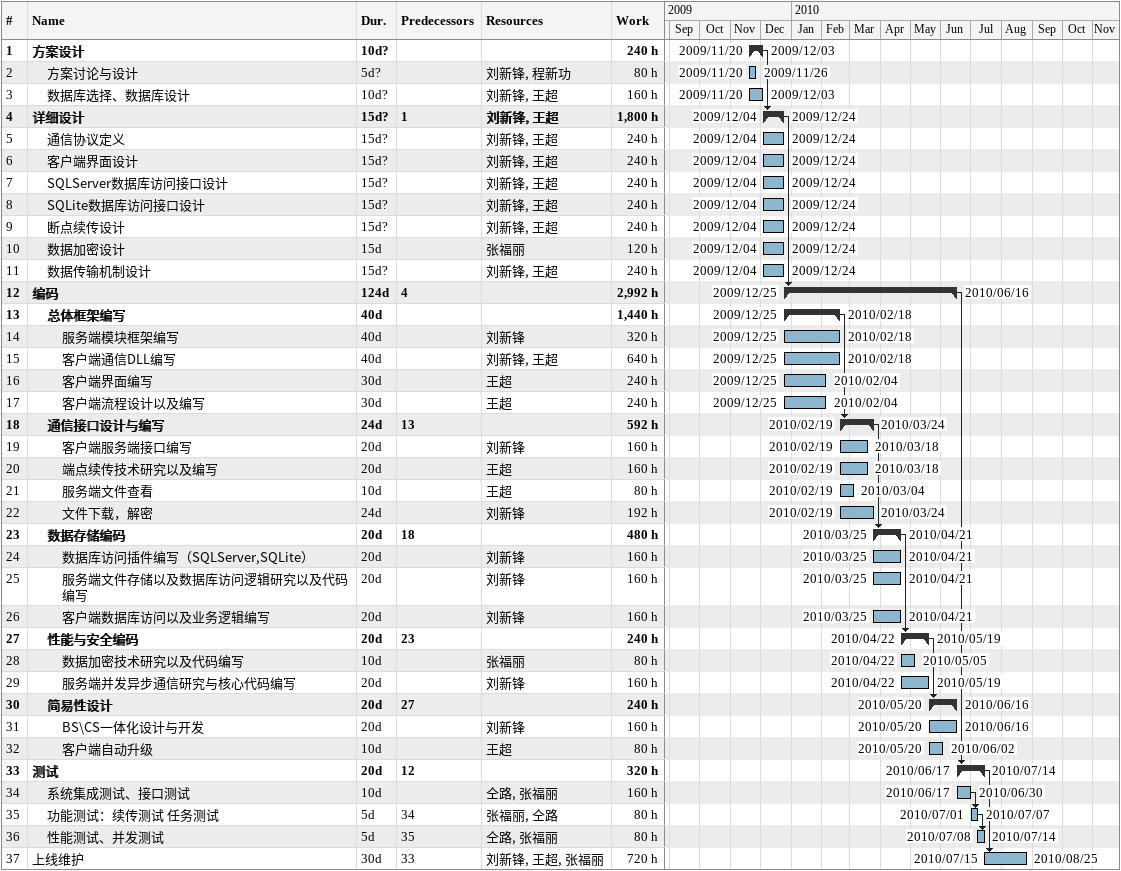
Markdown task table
| ID | Level | Task | Duration | Start | Finish | Predecessors | Resources | Work (h) |
|---|---|---|---|---|---|---|---|---|
| 1 | 1 | **方案设计** | 10d? | 2009-11-20 | 2009-12-03 |  |  | 240 |
| 2 | 2 | 方案讨论与设计 | 5d? | 2009-11-20 | 2009-11-26 |  | 刘新锋, 程新功 | 80 |
| 3 | 2 | 数据库选择、数据库设计 | 10d? | 2009-11-20 | 2009-12-03 |  | 刘新锋, 王超 | 160 |
| 4 | 1 | **详细设计** | 15d? | 2009-12-04 | 2009-12-24 | 1 | 刘新锋, 王超 | 1800 |
| 5 | 2 | 通信协议定义 | 15d? | 2009-12-04 | 2009-12-24 |  | 刘新锋, 王超 | 240 |
| 6 | 2 | 客户端界面设计 | 15d? | 2009-12-04 | 2009-12-24 |  | 刘新锋, 王超 | 240 |
| 7 | 2 | SQLServer数据库访问接口设计 | 15d? | 2009-12-04 | 2009-12-24 |  | 刘新锋, 王超 | 240 |
| 8 | 2 | SQLite数据库访问接口设计 | 15d? | 2009-12-04 | 2009-12-24 |  | 刘新锋, 王超 | 240 |
| 9 | 2 | 断点续传设计 | 15d? | 2009-12-04 | 2009-12-24 |  | 刘新锋, 王超 | 240 |
| 10 | 2 | 数据加密设计 | 15d | 2009-12-04 | 2009-12-24 |  | 张福丽 | 120 |
| 11 | 2 | 数据传输机制设计 | 15d? | 2009-12-04 | 2009-12-24 |  | 刘新锋, 王超 | 240 |
| 12 | 1 | **编码** | 124d | 2009-12-25 | 2010-06-16 | 4 |  | 2992 |
| 13 | 2 | **总体框架编写** | 40d | 2009-12-25 | 2010-02-18 |  |  | 1440 |
| 14 | 3 | 服务端模块框架编写 | 40d | 2009-12-25 | 2010-02-18 |  | 刘新锋 | 320 |
| 15 | 3 | 客户端通信DLL编写 | 40d | 2009-12-25 | 2010-02-18 |  | 刘新锋, 王超 | 640 |
| 16 | 3 | 客户端界面编写 | 30d | 2009-12-25 | 2010-02-04 |  | 王超 | 240 |
| 17 | 3 | 客户端流程设计以及编写 | 30d | 2009-12-25 | 2010-02-04 |  | 王超 | 240 |
| 18 | 2 | **通信接口设计与编写** | 24d | 2010-02-19 | 2010-03-24 | 13 |  | 592 |
| 19 | 3 | 客户端服务端接口编写 | 20d | 2010-02-19 | 2010-03-18 |  | 刘新锋 | 160 |
| 20 | 3 | 端点续传技术研究以及编写 | 20d | 2010-02-19 | 2010-03-18 |  | 王超 | 160 |
| 21 | 3 | 服务端文件查看 | 10d | 2010-02-19 | 2010-03-04 |  | 王超 | 80 |
| 22 | 3 | 文件下载，解密 | 24d | 2010-02-19 | 2010-03-24 |  | 刘新锋 | 192 |
| 23 | 2 | **数据存储编码** | 20d | 2010-03-25 | 2010-04-21 | 18 |  | 480 |
| 24 | 3 | 数据库访问插件编写（SQLServer,SQLite） | 20d | 2010-03-25 | 2010-04-21 |  | 刘新锋 | 160 |
| 25 | 3 | 服务端文件存储以及数据库访问逻辑研究以及代码编写 | 20d | 2010-03-25 | 2010-04-21 |  | 刘新锋 | 160 |
| 26 | 3 | 客户端数据库访问以及业务逻辑编写 | 20d | 2010-03-25 | 2010-04-21 |  | 刘新锋 | 160 |
| 27 | 2 | **性能与安全编码** | 20d | 2010-04-22 | 2010-05-19 | 23 |  | 240 |
| 28 | 3 | 数据加密技术研究以及代码编写 | 10d | 2010-04-22 | 2010-05-05 |  | 张福丽 | 80 |
| 29 | 3 | 服务端并发异步通信研究与核心代码编写 | 20d | 2010-04-22 | 2010-05-19 |  | 刘新锋 | 160 |
| 30 | 2 | **简易性设计** | 20d | 2010-05-20 | 2010-06-16 | 27 |  | 240 |
| 31 | 3 | BS\CS一体化设计与开发 | 20d | 2010-05-20 | 2010-06-16 |  | 刘新锋 | 160 |
| 32 | 3 | 客户端自动升级 | 10d | 2010-05-20 | 2010-06-02 |  | 王超 | 80 |
| 33 | 1 | **测试** | 20d | 2010-06-17 | 2010-07-14 | 12 |  | 320 |
| 34 | 2 | 系统集成测试、接口测试 | 10d | 2010-06-17 | 2010-06-30 |  | 仝路, 张福丽 | 160 |
| 35 | 2 | 功能测试：续传测试 任务测试 | 5d | 2010-07-01 | 2010-07-07 | 34 | 张福丽, 仝路 | 80 |
| 36 | 2 | 性能测试、并发测试 | 5d | 2010-07-08 | 2010-07-14 | 35 | 仝路, 张福丽 | 80 |
| 37 | 1 | 上线维护 | 30d | 2010-07-15 | 2010-08-25 | 33 | 刘新锋, 王超, 张福丽 | 720 |
